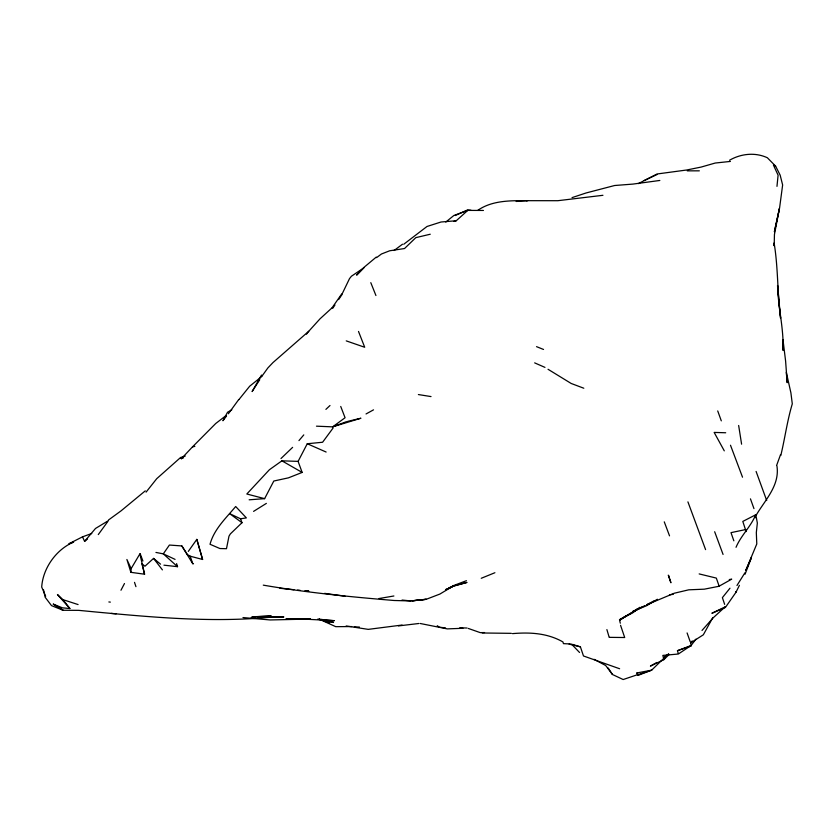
<?xml version="1.0" encoding="UTF-8"?>
<svg xmlns="http://www.w3.org/2000/svg" width="834" height="834" viewBox="0 0 834 834"><rect width="100%" height="100%" fill="white"/><g stroke="black" fill="none" stroke-linecap="round" stroke-linejoin="round"><path stroke-width="1.25" d="M774.077 245.519L774.098 242.934C778.247 267.891 777.298 293.214 780.582 318.234L777.559 285.499C778.049 307.266 783.918 328.596 783.053 350.395L782.97 339.657L785.597 360.976L787.192 382.702L786.295 372.277L790.903 392.835L792.29 403.864C787.192 420.836 784.94 438.319 780.801 455.489M776.954 466.018C779.894 485.544 765.08 499.941 756.177 515.193M774.202 245.769L774.442 234.49L779.415 208.552L774.39 231.716L779.581 207.968L782.636 184.971L780.165 175.15L775.61 166.133L767.363 157.751C755.218 152.111 740.988 153.623 729.531 160.243M130.886 572.332L131.147 568.611L139.872 553.891L144.584 574.209L130.886 572.332L126.893 559.478L131.147 568.611M776.975 186.368L778.091 175.161L773.858 166.018M776.652 465.351L780.551 454.624M745.096 574.188L751.434 557.581L745.732 570.56L756.782 543.956L756.323 532.572L757.345 523.064L755.906 515.224M342.649 292.859L349.488 278.66L351.406 276.242L364.01 267.745L356.629 275.126L364.083 267.276L376.28 257.08M712.789 617.65L703.333 634.799L690.594 642.931L691.428 645.881L677.469 650.697L678.25 653.387M725.413 607.433L725.048 606.944L711.882 613.282L725.413 607.433L735.911 592.38L739.414 585.343M736.026 547.302C740.999 535.47 750.756 526.754 755.719 514.787L742.802 521.427L746.138 531.592M249.147 499.806L264.618 498.649L273.802 481.03L288.428 477.851L302.148 472.43L298.092 461.379L307.266 443.74L322.591 442.249L333.11 427.998M120.972 590.232L124.485 583.529M665.438 656.577L663.739 659.725L650.416 666.095L656.806 662.498M736.964 585.499L744.939 572.781M259.76 379.699L252.108 391.563L261.511 375.071L262.126 375.936L267.87 367.94L272.958 362.592L308.747 331.275L320.048 318.796L331.984 307.892M695.942 639.146L691.073 645.516M332.776 308.236L334.955 304.994M338.604 299.594L342.242 294.204M332.151 307.683L342.013 293.505M188.307 551.399L196.824 539.369L202.599 559.478L190.162 556.184L187.421 554.558L181.833 545.936L169.406 545.05L163.297 553.859L155.948 552.442M228.349 413.8L238.722 399.559M98.287 534.573L107.722 521.625M226.546 415.989L222.928 420.743L227.515 412.277L231.81 409.796M238.889 399.632L249.7 386.194L261.855 376.457M140.133 553.588L142.916 561.011M306.422 334.205L308.747 331.275M146.075 492.133L156.719 478.695L180.561 457.522L185.252 456.031M729.979 588.199L722.38 597.634L724.642 604.358M73.569 542.131L68.92 543.758L82.503 536.846L84.599 541.349L95.503 528.464L108.451 520.625M690.594 642.931L692.22 640.95M298.958 440.602L303.784 434.9M702.009 630.452L713.226 617.765L725.048 606.944M180.561 457.522L181.374 458.71L192.456 446.92L194.875 446.336M651.667 670.14L663.197 658.902L663.739 659.725L669.254 654.409M280.995 458.523L292.619 447.358M242.006 522.709L230.382 533.885L228.985 536.168L226.483 548.699L219.895 548.532L210.022 544.268C214.088 529.142 225.941 518.185 235.678 506.509L246.374 517.904L240.526 518.79L229.579 513.608L242.006 522.709L240.526 518.79M325.896 409.379L329.993 405.512M160.555 564.159L153.55 558.405L144.96 566.223L141.905 563.68L144.584 574.209M453.863 221.448L456.271 220.739L467.749 210.408L483.449 210.449M402.52 244.206L394.075 250.502M145.283 490.851L121.045 510.867L108.472 520.02M84.599 541.349L87.539 538.952M636.884 609.414L632.735 612.239L636.957 609.352M639.782 607.329L632.652 612.875L619.464 619.766L632.266 612.333L619.589 620.267L620.308 623.217M403.76 244.247L426.998 226.483L441.05 222L456.271 220.739M225.951 415.655L215.725 423.505L192.456 446.92M663.489 657.911L668.545 654.064L663.489 657.911L662.842 655.409L678.334 654.023L690.01 646.225M376.561 257.643L381.451 253.995L389.676 250.784L404.542 248.532L415.822 237.638L430.261 234.229M445.783 222.073L453.904 215.464L467.749 210.408M632.735 612.239L636.78 609.279M298.092 461.379L281.913 460.827L269.382 469.75L246.822 494.009L264.618 498.649M730.417 161.421L715.218 163.037L701.102 167.081L686.695 170L657.025 173.993L638.333 183.626M477.799 210.335C491.851 200.504 509.97 200.587 526.462 200.681L557.821 200.702L602.94 195.302M619.589 620.267L625.719 616.086M253.578 511.378L266.369 503.392M657.38 599.25L646.642 605.682L632.881 611.385L642.67 606.61M366.043 413.956L373.517 409.848M632.85 612.146L644.849 605.609M654.137 600.814L646.611 604.796L674.237 593.235L688.769 589.815L704.303 589.179L718.929 586.292L731.699 579.15L729.26 579.557M448.994 587.887L452.341 586.292L467.009 582.413L452.695 586.375L439.914 594.048L426.153 599.333L411.079 600.96L394.096 600.49C350.343 596.863 306.558 592.588 263.283 585.145M644.161 180.551L657.15 174.462M455.197 215.537L467.509 209.939L471.002 210.262M445.658 589.711L452.351 586.75L445.554 589.586M181.374 458.71L183.584 457.772M481.249 578.285L494.906 572.718M638.583 675.186L651.604 670.182L636.926 672.944L637.572 674.831L638.583 675.186L636.926 672.944M677.469 650.697L689.937 645.943M452.664 585.906L466.446 580.683M346.485 421.66L332.589 426.852L316.472 426.174M82.503 536.846L91.75 533.468M73.528 542.1C56.243 549.481 42.909 568.142 41.7 587.042L45.661 596.289M637.145 674.831L623.165 679.533L612.427 674.487L605.682 665.522L594.079 659.329M572.041 197.627L586.062 192.977L614.616 185.513L632.923 184.095L659.83 180.457M637.572 674.831L651.604 670.182M346.162 625.969L368.242 629.368L402.082 625.041M347.695 421.368L360.924 418.23L332.683 426.831L345.067 417.74L340.731 406.46M745.659 529.559L730.991 532.645L733.847 540.818M468.301 628.44L480.238 632.631L484.544 632.558M378.99 598.541L393.888 595.987M418.866 623.498L398.475 625.917M669.462 594.705L673.194 594.371M516.152 201.453L526.462 200.681M310.279 619.057L270.195 619.954L242.986 617.556M462.953 628.283L447.264 628.888L420.19 623.488M69.879 608.518L57.452 594.527L62.915 599.636L69.879 608.518L62.446 607.85L53.313 604.118L63.019 610.269L78.73 610.352L94.982 611.916C153.456 617.358 212.065 622.769 270.779 617.202M459.732 627.804L467.103 628.023M270.57 617.202L283.862 616.941L257.987 616.931M351.646 626.563L335.737 626.668L319.245 619.203M310.29 618.974L301.877 618.995L334.298 620.673L318.984 619.297M687.247 170.855L699.34 170.834M512.493 633.621C529.976 632.151 547.323 633.037 562.95 641.94L563.44 643.629L570.31 643.973M526.535 200.806L527.547 200.806M609.185 637.353L624.697 637.52L620.559 625.312M286.041 618.588L302.2 619.005M725.705 432.763L714.154 432.419L724.287 450.85M482.177 632.985L511.378 633.34M354.283 626.834L359.444 627.064M308.132 591.202L304.785 591.035L308.538 591.223M111.203 613.407L116.124 613.814M181.833 545.936L192.769 563.721L193.498 563.774M306.255 590.879L308.788 591.097M297.602 590.065L300.052 590.305M402.04 600.053L410.86 600.928M293.881 589.701L279.89 588.283M108.858 601.96L110.349 602.117M163.944 565.171L177.538 566.682L176.61 563.648M445.523 627.939L439.299 627.178L437.256 625.698M324.666 593.36L345.12 596.247M78.083 604.567L62.915 599.636M418.387 394.555L431.022 396.577M317.618 619.182L333.537 622.487L321.643 619.381M569.142 644.14L580.412 646.861L583.477 655.972L619.62 668.743M699.163 573.917L716.323 578.087L719.096 586.031M572.583 644.39L580.412 646.861M346.246 340.877L364.708 347.267L358.505 331.442M583.81 388.227L571.186 383.473L548.032 369.274M63.019 610.269L51.489 605.609L45.161 597.269L43.514 589.826M319.193 619.026L329.555 623.029M536.523 346.652L543.528 349.456M534.657 362.873L544.967 367.387M307.266 443.74L326.125 452.038M175.067 559.385L163.297 553.859L177.538 566.682M773.379 165.028L775.61 166.133M281.913 460.827L302.148 472.43M53.313 604.118L62.811 609.935M571.457 644.036L579.547 652.48M153.55 558.405L162.411 569.883M608.236 668.024L612.427 674.487M370.796 282.663L375.925 295.517M730.49 445.231L742.521 477.194M756.094 471.439L766.696 500.536M664.26 521.844L669.535 535.855M723.068 554.443L714.665 531.738M705.585 549.616L687.914 501.87M717.72 410.943L721.306 420.857M750.454 498.857L753.967 508.625M687.091 632.943L690.208 641.721M190.162 556.184L192.779 563.711M134.514 582.361L135.942 586.667M606.891 629.587L609.008 636.707M196.824 539.369L202.599 559.478M738.653 425.476L741.593 444.178M735.828 591.587L735.911 592.38M755.281 515.224L755.406 517.716M426.143 599.271L412.142 600.793L426.153 599.333M255.402 616.66L251.993 616.879L271.269 616.013L255.402 616.66M253.911 617.754L251.357 617.525L253.911 617.754M668.576 575.606L668.305 575.158L670.922 582.768L668.576 575.606"/></g></svg>
